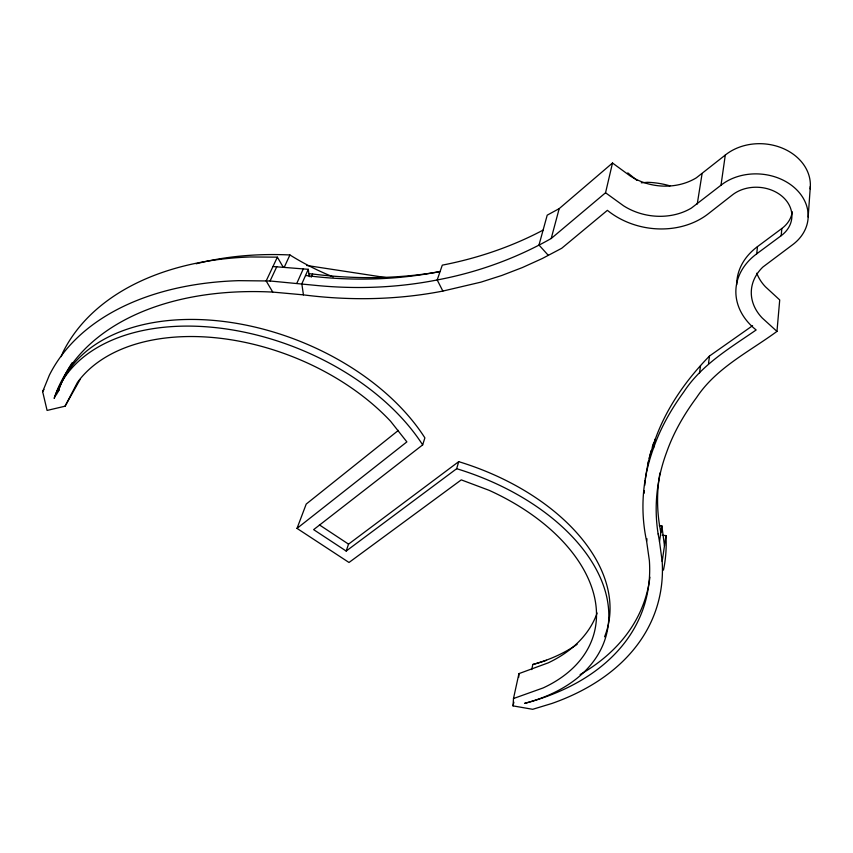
<?xml version="1.0" encoding="UTF-8"?>
<svg xmlns="http://www.w3.org/2000/svg" width="853" height="853" viewBox="0 0 853 853"><rect width="100%" height="100%" fill="white"/><g stroke="black" fill="none" stroke-linecap="round" stroke-linejoin="round"><path stroke-width="1.28" d="M662.173 535.321L665.958 535.567L662.184 561.466A300.821 191.072 17.7 0 1 551.87 703.48L532.698 709.301L513.048 705.889L513.485 698.532L518.933 673.625L548.276 662.834A179.834 113.033 16 0 0 597.121 613.008M518.709 677.314L518.933 673.625M808.164 217.046L810.35 186.253M658.132 533.989A373.934 242.497 -0.6 0 1 666.822 451.727C673.753 432.204 684.277 414.153 696.581 397.53C716.275 367.771 748.966 351.958 776.966 331.401L779.717 299.947L765.45 286.8A53.963 41.808 2.1 0 1 756.792 273.195M604.553 636.828A193.983 120.401 16 0 0 458.711 461.654L456.675 468.702A194.804 120.294 16 0 1 605.225 591.076A194.804 120.294 16 0 1 524.552 703.394A288.111 182.873 17.7 0 0 649.368 560.57L646.617 541.239A388.925 252.392 -0.7 0 1 653.473 448.241C660.489 427.95 671.247 409.152 683.861 391.836C701.731 364.572 729.923 348.088 756.153 329.972A70.938 54.048 2.6 0 1 756.718 253.81L781.188 235.684L781.838 228.497A34.568 27.701 3.9 0 0 792.298 211.779M756.718 253.81L757.485 246.624L781.838 228.497M708.534 363.293L709.504 356.01L752.591 325.697M699.513 373.017L700.526 365.734M725.295 155.054L696.336 177.829A55.562 46.243 9.3 0 1 630.058 175.867L612.507 163.019L605.555 192.767L623.554 205.797A56.938 46.638 9.7 0 0 691.399 208.068L720.998 185.208L725.295 155.054A49.677 40.304 3.4 0 1 781.7 147.889A49.677 40.304 3.4 0 1 810.147 188.886M662.184 561.466L659.508 541.538L661.853 525.843L659.294 525.789M646.617 541.239L647 538.808M697.242 204.038L702.062 173.809M653.473 448.241L654.933 439.284M531.728 669.573L532.794 664.508A190.24 120.817 16 0 0 577.129 644.324M513.048 705.889L513.869 702.158M80.107 379.446L65.073 406.199L47.086 410.432L42.65 391.655L49.357 375.181A304.532 194.74 19 0 1 238.755 280.658L270.081 280.989L313.723 285.19A463.851 378.593 40 0 0 437.194 279.955C477.126 272.48 515.852 258.544 551.198 238.509L559.195 208.633L612.507 163.019M456.675 468.702L346.179 551.049L313.637 529.638L422.672 444.882L424.879 437.877A204.677 130.648 21.3 0 0 224.179 321.528A204.677 130.648 21.3 0 0 58.004 391.858A290.351 186.476 19 0 1 72.238 362.642M346.179 551.049L348.546 544.139L458.711 461.654M513.485 698.532L543.169 687.923A182.574 112.692 16 0 0 489.068 490.304L461.27 479.876L349.005 562.479L297.015 528.391L306.216 504.07L398.404 430.37M61.171 356.65L63.101 351.937A299.712 195.049 19.1 0 1 250.398 256.966L277.374 257.158L283.153 267.117M311.206 277.161L312.593 274.005A473.831 390.418 41 0 0 438.9 271.851M272.96 266.52L308.274 269.313L301.834 283.825L303.433 294.861A482.798 394.353 40.1 0 0 442.856 291.076L480.943 282.14L501.863 275.444L522.324 267.575L542.284 258.523L561.69 248.287L607.389 210.339A73.123 59.913 9.7 0 0 708.299 213.772L732.492 194.847A34.77 27.754 4 0 1 781.934 196.158A34.77 27.754 4 0 1 781.188 235.684M296.801 283.377L303.284 268.876M284.348 267.021L289.924 254.962A219.882 175.633 25.5 0 0 333.267 276.948M270.081 280.989L276.841 266.552M277.374 257.158L266.168 280.946L272.757 292.089L303.433 294.861M65.073 406.199L77.474 382.389A192.671 122.32 21.3 0 1 390.631 421.318L406.87 441.886L297.015 528.391M56.106 395.142L57.375 392.956M58.004 391.858L59.294 389.629M42.65 391.655L43.951 389.448M709.504 356.01C685.812 380.257 665.841 408.768 654.656 440.958A386.963 252.285 -0.8 0 0 645.422 478.874M551.198 238.509L605.555 192.767M559.195 208.633L547.21 215.169L538.989 245.035L548.308 255.346M543.094 230.118C511.544 246.826 477.328 258.374 442.291 265.144L437.194 279.955L442.856 291.076M641.275 182.809L647.459 182.307A70.746 55.786 9.9 0 1 669.968 185.869M308.647 273.653L312.593 274.005M305.523 275.498L317.348 276.852A460.407 377.111 40.3 0 0 440.116 271.467M306.6 265.454L386.59 277.683M319.406 524.894L348.546 544.139M627.787 172.871L636.978 180.399M776.966 331.401L762.347 318.116A55.242 42.074 2.7 0 1 762.902 267.021L792.277 244.982A50.892 40.624 4 0 0 793.599 186.956A50.892 40.624 4 0 0 720.998 185.208M658.132 533.989L659.508 541.538M660.851 532.539L659.486 525A371.62 242.38 -0.8 0 1 659.955 472.946M308.274 269.313L309.298 276.649M661.853 525.843L664.476 545.771M546.496 660.297A281.106 183.374 17.8 0 1 532.794 664.508M272.757 292.089A291.651 186.381 19 0 0 54.197 398.426A205.594 130.584 21.3 0 1 220.916 328.245A205.594 130.584 21.3 0 1 422.672 444.882M196.169 263.79A284.486 186.796 19.2 0 1 289.924 254.962M665.958 535.567A296.13 191.435 17.8 0 1 663.463 570.113M647.598 465.45A386.516 252.264 -0.8 0 1 648.632 460.588M649.165 458.349A386.516 252.264 -0.8 0 1 651.255 450.491M652.278 447.132A386.516 252.264 -0.8 0 1 653.75 442.643M644.25 493.173A386.963 252.285 -0.8 0 1 644.378 490.582M644.74 485.389A386.963 252.285 -0.8 0 1 645.263 480.175M736.725 284.635A70.564 53.974 2.5 0 1 757.485 246.624M649.901 577.172A286.843 182.979 17.7 0 1 580.115 674.574"/></g></svg>
